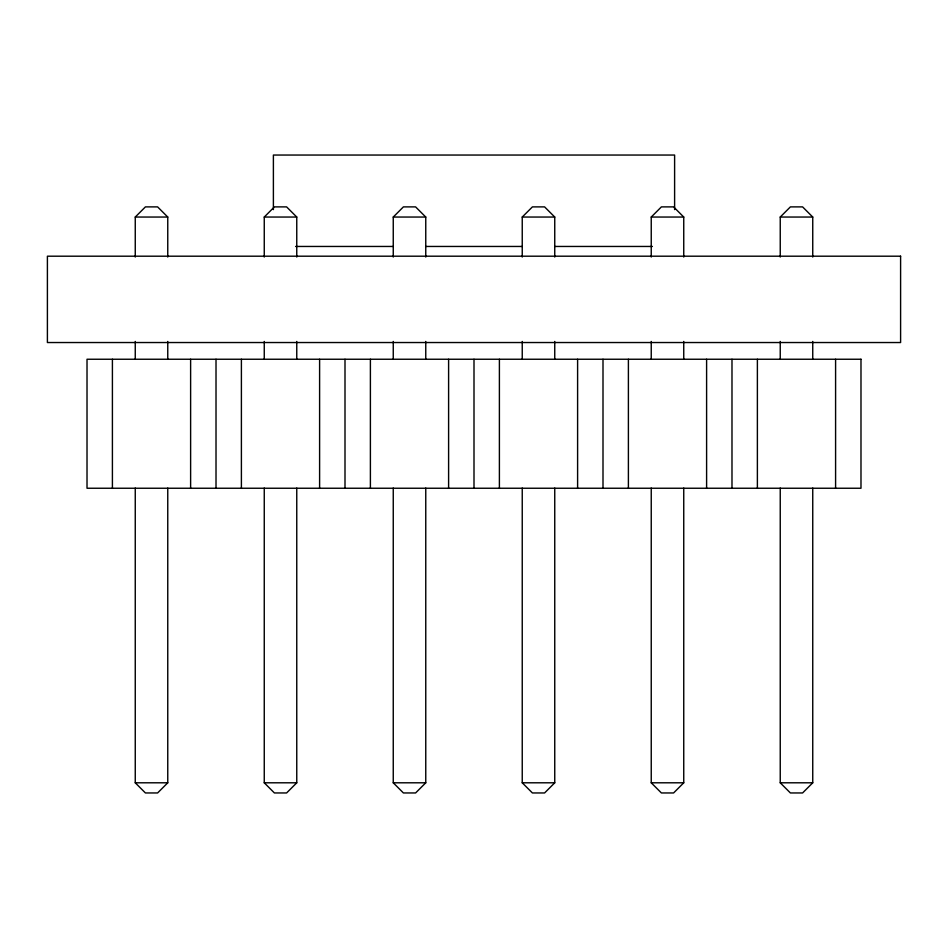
<?xml version="1.0" encoding="UTF-8"?>
<svg xmlns="http://www.w3.org/2000/svg" width="948" height="948" viewBox="0 0 948 948"><rect width="100%" height="100%" fill="white"/><g stroke="black" fill="none" stroke-linecap="round" stroke-linejoin="round"><path stroke-width="1.42" d="M135.256 257.038L135.256 217.045L145.411 206.889L157.605 206.889L167.76 217.045L167.76 257.038M264.255 257.038L264.255 217.045L274.41 206.889L286.604 206.889L296.76 217.045L296.76 257.038M393.254 257.038L393.254 217.045L403.41 206.889L415.591 206.889L425.759 217.045L425.759 257.038M522.241 257.038L522.241 217.045L532.409 206.889L544.59 206.889L554.746 217.045L554.746 257.038M651.24 257.038L651.24 217.045L661.396 206.889L673.59 206.889L683.745 217.045L683.745 257.038M167.76 488.078L167.76 782.799L157.605 792.955L145.411 792.955L135.256 782.799L135.256 488.078M780.24 257.038L780.24 217.045L790.395 206.889L802.589 206.889L812.744 217.045L812.744 257.038M296.76 488.078L296.76 782.799L286.604 792.955L274.41 792.955L264.255 782.799L264.255 488.078M425.759 488.078L425.759 782.799L415.591 792.955L403.41 792.955L393.254 782.799L393.254 488.078M554.746 488.078L554.746 782.799L544.59 792.955L532.409 792.955L522.241 782.799L522.241 488.078M683.745 488.078L683.745 782.799L673.59 792.955L661.396 792.955L651.24 782.799L651.24 488.078M812.744 488.078L812.744 782.799L802.589 792.955L790.395 792.955L780.24 782.799L780.24 488.078M135.256 217.045L167.76 217.045M264.255 217.045L296.76 217.045M393.254 217.045L425.759 217.045M522.241 217.045L554.746 217.045M651.24 217.045L683.745 217.045M780.24 217.045L812.744 217.045M295.598 246.456L393.313 246.456M425.889 246.456L522.111 246.456M554.687 246.456L652.402 246.456M135.256 782.799L167.76 782.799M264.255 782.799L296.76 782.799M393.254 782.799L425.759 782.799M522.241 782.799L554.746 782.799M651.24 782.799L683.745 782.799M780.24 782.799L812.744 782.799M835.591 359.245L835.591 488.244M812.744 341.458L812.744 359.233M780.24 341.458L780.24 359.233M757.381 359.245L757.381 488.244M731.986 359.245L731.986 488.244M706.604 359.245L706.604 488.244M683.745 341.458L683.745 359.233M674.609 209.591L674.609 155.045L273.391 155.045L273.391 209.591M651.24 341.458L651.24 359.233M628.394 359.245L628.394 488.244M602.999 359.245L602.999 488.244M577.605 359.245L577.605 488.244M554.746 341.458L554.746 359.233M522.241 341.458L522.241 359.233M499.395 359.245L499.395 488.244M474 359.245L474 488.244M448.605 359.245L448.605 488.244M425.759 341.458L425.759 359.233M393.254 341.458L393.254 359.233M370.395 359.245L370.395 488.244M345.001 359.245L345.001 488.244M319.606 359.245L319.606 488.244M296.76 341.458L296.76 359.233M264.255 341.458L264.255 359.233M241.396 359.245L241.396 488.244M216.014 359.245L216.014 488.244M190.619 359.245L190.619 488.244M167.76 341.458L167.76 359.233M135.256 341.458L135.256 359.233M112.409 359.245L112.409 488.244M900.6 256.197L47.4 256.197L47.4 342.536L900.6 342.536L900.6 256.197M860.985 359.245L87.015 359.245L87.015 488.244L860.985 488.244L860.985 359.245"/></g></svg>
